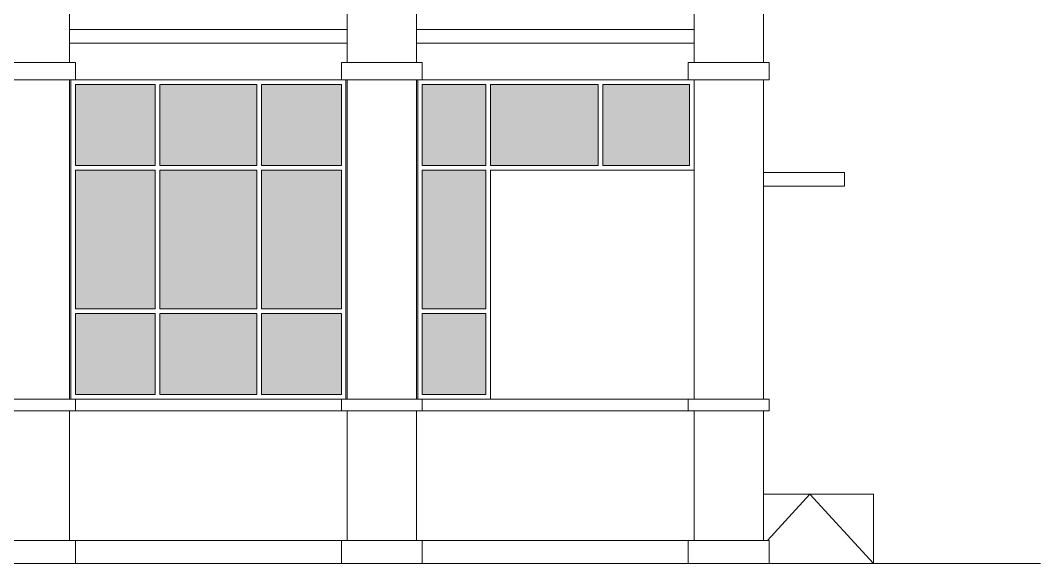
# Model space of a CAD drawing. Header units: millimetres. Extents: x -11 to 1625, y -267 to 180.
# Drawn here: x 1272.31 to 1281.14, y 124.04 to 128.73 of the extents above; entities that cross this region are included whole.
import ezdxf

# ---------------------------------------------------------------- set-up
doc = ezdxf.new("R2010")
doc.units = ezdxf.units.MM
for name, color, linetype, lineweight in [('ars', 11, 'Continuous', 5), ('kus', 63, 'Continuous', 15), ('lan', 7, 'Continuous', 15), ('sol kaca', 9, 'Continuous', 0), ('tem', 5, 'Continuous', 20)]:
    doc.layers.add(name, color=color, linetype=linetype, lineweight=lineweight)

msp = doc.modelspace()

# ---------------------------------------------------------------- hatches: boundary and pattern name
at = {"layer": 'sol kaca'}
h = msp.add_hatch(color=256, dxfattribs=at)
h.dxf.hatch_style = 1
h.paths.add_polyline_path([(1273.4793095, 126.1965705), (1272.7893095, 126.1965705), (1272.7893095, 125.4965705), (1273.4793095, 125.4965705)])
h.paths.add_polyline_path([(1272.7893095, 126.2365705), (1273.4793095, 126.2365705), (1273.4793095, 127.4365705), (1272.7893095, 127.4365705)])
h.paths.add_polyline_path([(1272.7893095, 127.4765705), (1273.4793095, 127.4765705), (1273.4793095, 128.1765705), (1272.7893095, 128.1765705)])
h.paths.add_polyline_path([(1274.3593095, 127.4765705), (1274.3593095, 128.1765705), (1273.5193095, 128.1765705), (1273.5193095, 127.4765705)])
h.paths.add_polyline_path([(1273.5193095, 127.4365705), (1273.5193095, 126.2365705), (1274.3593095, 126.2365705), (1274.3593095, 127.4365705)])
h.paths.add_polyline_path([(1273.5193095, 126.1965705), (1273.5193095, 125.4965705), (1274.3593095, 125.4965705), (1274.3593095, 126.1965705)])
h.paths.add_polyline_path([(1274.3993095, 126.1965705), (1274.3993095, 125.4965705), (1275.0893095, 125.4965705), (1275.0893095, 126.1965705)])
h.paths.add_polyline_path([(1275.0893095, 127.4365705), (1274.3993095, 127.4365705), (1274.3993095, 126.2365705), (1275.0893095, 126.2365705)])
h.paths.add_polyline_path([(1275.0893095, 128.1765705), (1274.3993095, 128.1765705), (1274.3993095, 127.4765705), (1275.0893095, 127.4765705)])
h = msp.add_hatch(color=256, dxfattribs=at)
h.dxf.hatch_style = 1
h.paths.add_polyline_path([(1277.3493095, 128.1765705), (1277.3493095, 127.4765705), (1278.0993095, 127.4765705), (1278.0993095, 128.1765705)])
h.paths.add_polyline_path([(1276.3793095, 128.1765705), (1276.3793095, 127.4765705), (1277.3093095, 127.4765705), (1277.3093095, 128.1765705)])
h.paths.add_polyline_path([(1275.7893095, 127.4765705), (1276.3393095, 127.4765705), (1276.3393095, 128.1765705), (1275.7893095, 128.1765705)])
h.paths.add_polyline_path([(1276.3393095, 127.4365705), (1275.7893095, 127.4365705), (1275.7893095, 126.2365705), (1276.3393095, 126.2365705)])
h.paths.add_polyline_path([(1276.3393095, 126.1965705), (1275.7893095, 126.1965705), (1275.7893095, 125.4965705), (1276.3393095, 125.4965705)])

# ---------------------------------------------------------------- linework, layer by layer
at = {"layer": 'ars'}
for p, q in [((1278.0893095, 125.4565705), (1276.3793095, 125.4565705)), ((1275.0893095, 125.3565705), (1272.7893095, 125.3565705)), ((1278.0893095, 125.3565705), (1275.7893095, 125.3565705)), ((1272.7893095, 124.2365705), (1275.0893095, 124.2365705)), ((1275.7893095, 124.2365705), (1278.0893095, 124.2365705))]:
    msp.add_line(p, q, dxfattribs=at)
at = {"layer": 'kus'}
for p, q in [((1272.7493095, 125.4565705), (1272.7493095, 128.2165705)), ((1275.0893095, 128.2165705), (1272.7893095, 128.2165705)), ((1272.7893095, 127.4765705), (1272.7893095, 128.1765705)), ((1273.4793095, 128.1765705), (1272.7893095, 128.1765705)), ((1273.4793095, 127.4765705), (1273.4793095, 128.1765705)), ((1273.5193095, 127.4765705), (1273.5193095, 128.1765705)), ((1274.3593095, 128.1765705), (1273.5193095, 128.1765705)), ((1274.3593095, 127.4765705), (1274.3593095, 128.1765705)), ((1274.3993095, 127.4765705), (1274.3993095, 128.1765705)), ((1275.0893095, 128.1765705), (1274.3993095, 128.1765705)), ((1275.0893095, 127.4765705), (1275.0893095, 128.1765705)), ((1275.1293095, 125.4565705), (1275.1293095, 128.2165705)), ((1275.7493095, 125.4565705), (1275.7493095, 128.2165705)), ((1275.7893095, 128.2165705), (1278.0893095, 128.2165705)), ((1275.7893095, 127.4765705), (1275.7893095, 128.1765705)), ((1275.7893095, 128.1765705), (1276.3393095, 128.1765705)), ((1276.3393095, 127.4765705), (1276.3393095, 128.1765705)), ((1276.3793095, 127.4765705), (1276.3793095, 128.1765705)), ((1276.3793095, 128.1765705), (1277.3093095, 128.1765705)), ((1277.3093095, 127.4765705), (1277.3093095, 128.1765705)), ((1277.3493095, 127.4765705), (1277.3493095, 128.1765705)), ((1277.3493095, 128.1765705), (1278.0993095, 128.1765705)), ((1278.0993095, 127.4765705), (1278.0993095, 128.1765705)), ((1273.4793095, 127.4765705), (1272.7893095, 127.4765705)), ((1274.3593095, 127.4765705), (1273.5193095, 127.4765705)), ((1275.0893095, 127.4765705), (1274.3993095, 127.4765705)), ((1275.7893095, 127.4765705), (1276.3393095, 127.4765705)), ((1276.3793095, 127.4765705), (1277.3093095, 127.4765705)), ((1277.3493095, 127.4765705), (1278.0993095, 127.4765705)), ((1272.7893095, 126.2365705), (1272.7893095, 127.4365705)), ((1273.4793095, 127.4365705), (1272.7893095, 127.4365705)), ((1273.4793095, 126.2365705), (1273.4793095, 127.4365705)), ((1273.5193095, 126.2365705), (1273.5193095, 127.4365705)), ((1274.3593095, 127.4365705), (1273.5193095, 127.4365705)), ((1274.3593095, 126.2365705), (1274.3593095, 127.4365705)), ((1275.0893095, 127.4365705), (1274.3993095, 127.4365705)), ((1274.3993095, 126.2365705), (1274.3993095, 127.4365705)), ((1275.0893095, 126.2365705), (1275.0893095, 127.4365705)), ((1275.7893095, 126.2365705), (1275.7893095, 127.4365705)), ((1275.7893095, 127.4365705), (1276.3393095, 127.4365705)), ((1276.3393095, 126.2365705), (1276.3393095, 127.4365705)), ((1276.3793095, 125.4565705), (1276.3793095, 127.4365705)), ((1276.3793095, 127.4365705), (1278.1393095, 127.4365705)), ((1272.7893095, 126.2365705), (1273.4793095, 126.2365705)), ((1273.5193095, 126.2365705), (1274.3593095, 126.2365705)), ((1274.3993095, 126.2365705), (1275.0893095, 126.2365705)), ((1276.3393095, 126.2365705), (1275.7893095, 126.2365705)), ((1272.7893095, 125.4965705), (1272.7893095, 126.1965705)), ((1272.7893095, 126.1965705), (1273.4793095, 126.1965705)), ((1273.4793095, 125.4965705), (1273.4793095, 126.1965705)), ((1273.5193095, 125.4965705), (1273.5193095, 126.1965705)), ((1273.5193095, 126.1965705), (1274.3593095, 126.1965705)), ((1274.3593095, 125.4965705), (1274.3593095, 126.1965705)), ((1274.3993095, 125.4965705), (1274.3993095, 126.1965705)), ((1274.3993095, 126.1965705), (1275.0893095, 126.1965705)), ((1275.0893095, 125.4965705), (1275.0893095, 126.1965705)), ((1275.7893095, 125.4965705), (1275.7893095, 126.1965705)), ((1276.3393095, 126.1965705), (1275.7893095, 126.1965705)), ((1276.3393095, 125.4965705), (1276.3393095, 126.1965705)), ((1272.7893095, 125.4965705), (1273.4793095, 125.4965705)), ((1272.7893095, 125.4565705), (1275.0893095, 125.4565705)), ((1273.5193095, 125.4965705), (1274.3593095, 125.4965705)), ((1274.3993095, 125.4965705), (1275.0893095, 125.4965705)), ((1276.3393095, 125.4965705), (1275.7893095, 125.4965705)), ((1276.3793095, 125.4565705), (1275.7893095, 125.4565705))]:
    msp.add_line(p, q, dxfattribs=at)
at = {"layer": 'lan'}
for p, q in [((1279.4393095, 127.4165705), (1278.7393095, 127.4165705)), ((1279.4393095, 127.2965705), (1279.4393095, 127.4165705)), ((1279.4393095, 127.2965705), (1278.7393095, 127.2965705)), ((1279.6893095, 124.6365705), (1278.7393095, 124.6365705)), ((1278.7726428, 124.2365705), (1279.1393095, 124.6365705)), ((1279.6893095, 124.0365705), (1279.1393095, 124.6365705)), ((1279.6893095, 124.6365705), (1279.6893095, 124.0365705)), ((1250.7739705, 124.0365705), (1281.1352826, 124.0365705))]:
    msp.add_line(p, q, dxfattribs=at)
at = {"layer": 'tem'}
for p, q in [((1272.7393095, 128.8065705), (1272.7393095, 128.3665705)), ((1275.1393095, 128.8065705), (1275.1393095, 128.3665705)), ((1275.7393095, 128.8065705), (1275.7393095, 128.3665705)), ((1278.1393095, 128.8065705), (1278.1393095, 128.3665705)), ((1278.7393095, 128.8065705), (1278.7393095, 128.3665705)), ((1275.1393095, 128.6515705), (1272.7393095, 128.6515705)), ((1278.1393095, 128.6515705), (1275.7393095, 128.6515705)), ((1275.1393095, 128.5315705), (1272.7393095, 128.5315705)), ((1278.1393095, 128.5315705), (1275.7393095, 128.5315705)), ((1272.7893095, 128.3665705), (1272.0893095, 128.3665705)), ((1272.7893095, 128.3665705), (1272.7893095, 128.2165705)), ((1275.0893095, 128.3665705), (1275.0893095, 128.2165705)), ((1275.7893095, 128.3665705), (1275.0893095, 128.3665705)), ((1275.7893095, 128.3665705), (1275.7893095, 128.2165705)), ((1278.0893095, 128.3665705), (1278.0893095, 128.2165705)), ((1278.7893095, 128.3665705), (1278.0893095, 128.3665705)), ((1278.7893095, 128.3665705), (1278.7893095, 128.2165705)), ((1272.7893095, 128.2165705), (1272.0893095, 128.2165705)), ((1272.7393095, 128.2165705), (1272.7393095, 125.4565705)), ((1275.7893095, 128.2165705), (1275.0893095, 128.2165705)), ((1275.1393095, 128.2165705), (1275.1393095, 125.4565705)), ((1275.7393095, 128.2165705), (1275.7393095, 125.4565705)), ((1278.7893095, 128.2165705), (1278.0893095, 128.2165705)), ((1278.1393095, 128.2165705), (1278.1393095, 125.4565705)), ((1278.7393095, 128.2165705), (1278.7393095, 125.4565705)), ((1272.0893095, 125.4565705), (1272.7893095, 125.4565705)), ((1272.7893095, 125.4565705), (1272.7893095, 125.3565705)), ((1275.0893095, 125.4565705), (1275.0893095, 125.3565705)), ((1275.7893095, 125.4565705), (1275.0893095, 125.4565705)), ((1275.7893095, 125.4565705), (1275.7893095, 125.3565705)), ((1278.7893095, 125.4565705), (1278.0893095, 125.4565705)), ((1278.0893095, 125.4565705), (1278.0893095, 125.3565705)), ((1278.7893095, 125.4565705), (1278.7893095, 125.3565705)), ((1272.0893095, 125.3565705), (1272.7893095, 125.3565705)), ((1272.7393095, 125.3565705), (1272.7393095, 124.2365705)), ((1275.7893095, 125.3565705), (1275.0893095, 125.3565705)), ((1275.1393095, 125.3565705), (1275.1393095, 124.2365705)), ((1275.7393095, 125.3565705), (1275.7393095, 124.2365705)), ((1278.7893095, 125.3565705), (1278.0893095, 125.3565705)), ((1278.1393095, 125.3565705), (1278.1393095, 124.2365705)), ((1278.7393095, 125.3565705), (1278.7393095, 124.2365705)), ((1272.0893095, 124.2365705), (1272.7893095, 124.2365705)), ((1272.7893095, 124.2365705), (1272.7893095, 124.0365705)), ((1275.0893095, 124.2365705), (1275.0893095, 124.0365705)), ((1275.0893095, 124.2365705), (1275.7893095, 124.2365705)), ((1275.7893095, 124.2365705), (1275.7893095, 124.0365705)), ((1278.0893095, 124.2365705), (1278.0893095, 124.0365705)), ((1278.0893095, 124.2365705), (1278.7893095, 124.2365705)), ((1278.7893095, 124.2365705), (1278.7893095, 124.0365705))]:
    msp.add_line(p, q, dxfattribs=at)

doc.saveas('drawing.dxf')
